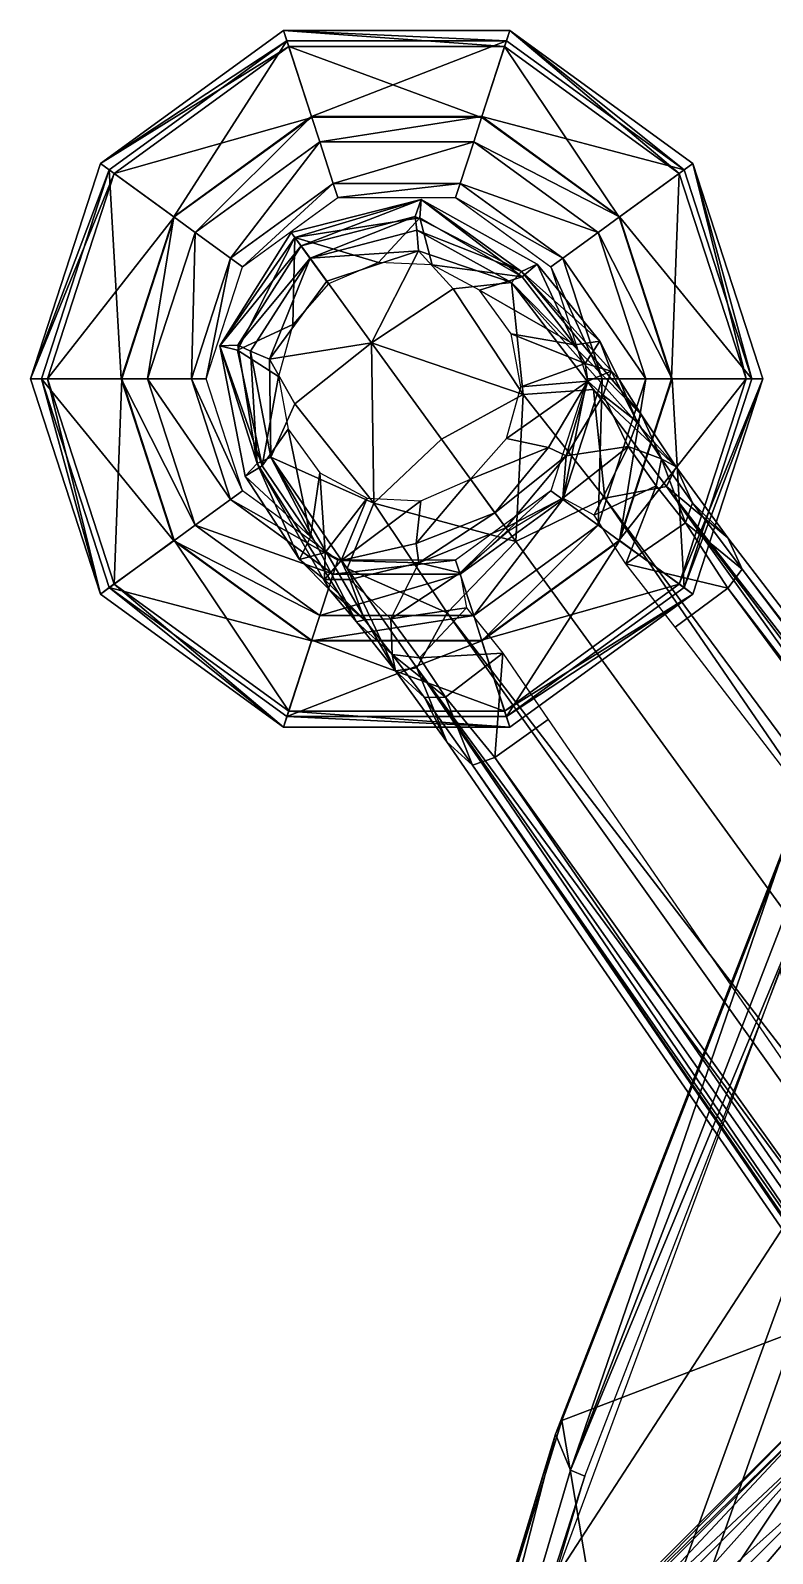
# Model space of a CAD drawing. Header units: inches. Extents: x -13.3 to 13.3, y -2.3 to 23.
# Drawn here: x -8.611 to -6.589, y 18.883 to 23.032 of the extents above; entities that cross this region are included whole.
import ezdxf

# ---------------------------------------------------------------- set-up
doc = ezdxf.new("R2010")
doc.units = ezdxf.units.IN
doc.header["$MEASUREMENT"] = 0
for name, color, linetype in [('AFUSE-3D-008', 8, 'Continuous'), ('AFUSE-3D-042', 42, 'Continuous'), ('AFUSE-3D-043', 43, 'Continuous'), ('AFUSE-3D-072', 72, 'Continuous'), ('AFUSE-3D-073', 73, 'Continuous'), ('AFUSE-3D-074', 74, 'Continuous')]:
    doc.layers.add(name, color=color, linetype=linetype)

msp = doc.modelspace()

# ---------------------------------------------------------------- meshes
at = {"layer": 'AFUSE-3D-008'}
mesh = msp.add_polyface(dxfattribs=at)
corners = [(-7.4534, 17.8628, 12.5), (-7.0627, 17.535, 12.5), (-5.9263, 18.6714, 12.5), (-6.2541, 19.0621, 12.5), (-7.0627, 17.535, 11.88), (-7.4534, 17.8628, 11.88), (-6.2541, 19.0621, 11.88), (-5.9263, 18.6714, 11.88), (-7.676, 18.0496, 12.0544), (-7.6908, 18.062, 12.19), (-6.4533, 19.2995, 12.19), (-6.4409, 19.2847, 12.0544), (-6.4409, 19.2847, 12.3256), (-7.676, 18.0496, 12.3256), (-5.8391, 18.5675, 12.4806), (-6.9588, 17.4478, 12.4806), (-5.7394, 18.4487, 12.0544), (-5.727, 18.4339, 12.19), (-6.8252, 17.3357, 12.19), (-5.0198, 20.3033, 12.19), (-5.0101, 20.2866, 12.3256), (-7.6315, 18.0122, 11.9575), (-6.4035, 19.2402, 11.9575), (-7.5573, 17.95, 11.8994), (-6.3413, 19.166, 11.8994), (-6.4035, 19.2402, 12.4225), (-7.6315, 18.0122, 12.4225), (-6.3413, 19.166, 12.4806), (-7.5573, 17.95, 12.4806), (-5.7768, 18.4933, 12.4225), (-5.7394, 18.4487, 12.3256), (-6.8846, 17.3855, 12.4225), (-6.84, 17.3481, 12.3256), (-5.7768, 18.4933, 11.9575), (-6.84, 17.3481, 12.0544), (-5.8391, 18.5675, 11.8994), (-6.8846, 17.3855, 11.9575), (-6.9588, 17.4478, 11.8994), (-5.0101, 20.2866, 12.0544), (-4.981, 20.2362, 11.9575), (-4.981, 20.2362, 12.4225)]
mesh.append_faces([[corners[k] for k in face] for face in [(0, 1, 2), (2, 3, 0), (4, 5, 6), (6, 7, 4), (8, 9, 10), (10, 11, 8), (12, 10, 9), (9, 13, 12), (14, 2, 1), (1, 15, 14), (16, 17, 18), (11, 10, 19), (10, 12, 20), (21, 8, 11), (11, 22, 21), (23, 21, 22), (22, 24, 23), (5, 23, 24), (24, 6, 5), (25, 12, 13), (13, 26, 25), (27, 25, 26), (26, 28, 27), (3, 27, 28), (28, 0, 3), (29, 14, 15), (30, 29, 31), (17, 30, 32), (33, 16, 34), (35, 33, 36), (7, 35, 37), (37, 4, 7), (22, 11, 38), (24, 22, 39), (12, 25, 40)]], dxfattribs={"vtx2": -1})
at = {"layer": 'AFUSE-3D-042'}
mesh = msp.add_polyface(dxfattribs=at)
corners = [(-6.6151, 22.0833, 0.102), (-6.8057, 22.6698, 0.102), (-7.3046, 23.0323, 0.102), (-7.9213, 23.0323, 0.102), (-8.4202, 22.6698, 0.102), (-8.6107, 22.0833, 0.102), (-8.4202, 21.4968, 0.102), (-7.9213, 21.1343, 0.102), (-7.3046, 21.1343, 0.102), (-6.8057, 21.4968, 0.102), (-6.6151, 22.0833, 0.1522), (-6.8057, 22.6698, 0.1522), (-7.3046, 23.0323, 0.1522), (-7.9213, 23.0323, 0.1522), (-8.4202, 22.6698, 0.1522), (-8.6107, 22.0833, 0.1522), (-8.4202, 21.4968, 0.1522), (-7.9213, 21.1343, 0.1522), (-7.3046, 21.1343, 0.1522), (-6.8057, 21.4968, 0.1522), (-6.8621, 22.0833, 0.289), (-7.0055, 22.5246, 0.289), (-7.3809, 22.7974, 0.289), (-7.8449, 22.7974, 0.289), (-8.2204, 22.5246, 0.289), (-8.3638, 22.0833, 0.289), (-8.2204, 21.6419, 0.289), (-7.8449, 21.3692, 0.289), (-7.3809, 21.3692, 0.289), (-7.0055, 21.6419, 0.289), (-6.6451, 22.0833, 0.2028), (-6.8299, 22.6521, 0.2028), (-7.3138, 23.0037, 0.2028), (-7.912, 23.0037, 0.2028), (-8.3959, 22.6521, 0.2028), (-8.5807, 22.0833, 0.2028), (-8.3959, 21.5144, 0.2028), (-7.912, 21.1628, 0.2028), (-7.3138, 21.1628, 0.2028), (-6.8299, 21.5144, 0.2028), (-6.9343, 22.0833, 0.3924), (-7.0639, 22.4822, 0.3924), (-7.4032, 22.7287, 0.3924), (-7.8226, 22.7287, 0.3924), (-8.1619, 22.4822, 0.3924), (-8.2915, 22.0833, 0.3924), (-8.1619, 21.6844, 0.3924), (-7.8226, 21.4379, 0.3924), (-7.4032, 21.4379, 0.3924), (-7.0639, 21.6844, 0.3924), (-7.0534, 22.0833, 2.6379), (-7.1603, 22.4122, 2.6379), (-7.44, 22.6154, 2.6379), (-7.7858, 22.6154, 2.6379), (-8.0656, 22.4122, 2.6379), (-8.1724, 22.0833, 2.6379), (-8.0656, 21.7544, 2.6379), (-7.7858, 21.5511, 2.6379), (-7.44, 21.5511, 2.6379), (-7.1603, 21.7544, 2.6379), (-7.0936, 22.0833, 2.6929), (-7.1928, 22.3885, 2.6929), (-7.4524, 22.5772, 2.6929), (-7.7734, 22.5772, 2.6929), (-8.0331, 22.3885, 2.6929), (-8.1322, 22.0833, 2.6929), (-8.0331, 21.778, 2.6929), (-7.7734, 21.5894, 2.6929), (-7.4524, 21.5894, 2.6929), (-7.1928, 21.778, 2.6929), (-6.6611, 22.0833, 0.0477), (-6.8429, 22.6427, 0.0477), (-7.3188, 22.9885, 0.0477), (-7.907, 22.9885, 0.0477), (-8.3829, 22.6427, 0.0477), (-8.5647, 22.0833, 0.0477), (-8.3829, 21.5238, 0.0477), (-7.907, 21.1781, 0.0477), (-7.3188, 21.1781, 0.0477), (-6.8429, 21.5238, 0.0477), (-6.864, 22.0833, 0), (-7.007, 22.5235, 0), (-7.3815, 22.7955, 0), (-7.8443, 22.7955, 0), (-8.2188, 22.5235, 0), (-8.3618, 22.0833, 0), (-8.2188, 21.6431, 0), (-7.8443, 21.371, 0), (-7.3815, 21.371, 0), (-7.007, 21.6431, 0)]
mesh.append_faces([[corners[k] for k in face] for face in [(0, 1, 11), (11, 10, 0), (1, 2, 12), (12, 11, 1), (2, 3, 13), (13, 12, 2), (3, 4, 14), (14, 13, 3), (4, 5, 15), (15, 14, 4), (5, 6, 16), (16, 15, 5), (6, 7, 17), (17, 16, 6), (7, 8, 18), (18, 17, 7), (8, 9, 19), (19, 18, 8), (9, 0, 10), (10, 19, 9), (11, 31, 30), (30, 10, 11), (12, 32, 31), (31, 11, 12), (13, 33, 32), (32, 12, 13), (14, 34, 33), (33, 13, 14), (15, 35, 34), (34, 14, 15), (16, 36, 35), (35, 15, 16), (17, 37, 36), (36, 16, 17), (18, 38, 37), (37, 17, 18), (19, 39, 38), (38, 18, 19), (10, 30, 39), (39, 19, 10), (21, 20, 30), (30, 31, 21), (22, 21, 31), (31, 32, 22), (23, 22, 32), (32, 33, 23), (24, 23, 33), (33, 34, 24), (25, 24, 34), (34, 35, 25), (26, 25, 35), (35, 36, 26), (27, 26, 36), (36, 37, 27), (28, 27, 37), (37, 38, 28), (29, 28, 38), (38, 39, 29), (20, 29, 39), (39, 30, 20), (20, 21, 41), (41, 40, 20), (21, 22, 42), (42, 41, 21), (22, 23, 43), (43, 42, 22), (23, 24, 44), (44, 43, 23), (24, 25, 45), (45, 44, 24), (25, 26, 46), (46, 45, 25), (26, 27, 47), (47, 46, 26), (27, 28, 48), (48, 47, 27), (28, 29, 49), (49, 48, 28), (29, 20, 40), (40, 49, 29), (40, 41, 51), (51, 50, 40), (41, 42, 52), (52, 51, 41), (42, 43, 53), (53, 52, 42), (43, 44, 54), (54, 53, 43), (44, 45, 55), (55, 54, 44), (45, 46, 56), (56, 55, 45), (46, 47, 57), (57, 56, 46), (47, 48, 58), (58, 57, 47), (48, 49, 59), (59, 58, 48), (49, 40, 50), (50, 59, 49), (50, 51, 61), (61, 60, 50), (51, 52, 62), (62, 61, 51), (52, 53, 63), (63, 62, 52), (53, 54, 64), (64, 63, 53), (54, 55, 65), (65, 64, 54), (55, 56, 66), (66, 65, 55), (56, 57, 67), (67, 66, 56), (57, 58, 68), (68, 67, 57), (58, 59, 69), (69, 68, 58), (59, 50, 60), (60, 69, 59), (1, 0, 70), (70, 71, 1), (2, 1, 71), (71, 72, 2), (3, 2, 72), (72, 73, 3), (4, 3, 73), (73, 74, 4), (5, 4, 74), (74, 75, 5), (6, 5, 75), (75, 76, 6), (7, 6, 76), (76, 77, 7), (8, 7, 77), (77, 78, 8), (9, 8, 78), (78, 79, 9), (0, 9, 79), (79, 70, 0), (71, 70, 80), (80, 81, 71), (72, 71, 81), (81, 82, 72), (73, 72, 82), (82, 83, 73), (74, 73, 83), (83, 84, 74), (75, 74, 84), (84, 85, 75), (76, 75, 85), (85, 86, 76), (77, 76, 86), (86, 87, 77), (78, 77, 87), (87, 88, 78), (79, 78, 88), (88, 89, 79), (70, 79, 89), (89, 80, 70)]], dxfattribs={"vtx2": -1})
at = {"layer": 'AFUSE-3D-043'}
mesh = msp.add_polyface(dxfattribs=at)
corners = [(-7.5462, 22.5721, 2.7214), (-7.5626, 22.5257, 3.2715), (-7.2729, 22.3758, 3.2537), (-7.5579, 22.4878, 3.7073), (-7.8735, 22.4453, 3.2514), (-7.8489, 22.4115, 3.7085), (-7.8034, 22.3488, 3.9171), (-7.5534, 22.4317, 3.8806), (-7.3003, 22.3459, 3.7156), (-7.9002, 22.482, 2.7293), (-7.2682, 22.0401, 4.1025), (-7.4594, 22.3285, 3.9663), (-7.6816, 22.1811, 4.061), (-7.4909, 21.9187, 4.1842), (-7.55, 22.5222, 2.6309), (-7.89, 22.4679, 2.6494), (-7.5165, 22.3939, 2.6335), (-7.6629, 22.4004, 2.6344), (-7.7986, 22.3422, 2.6347), (-8.0952, 22.1731, 2.7214), (-8.0254, 21.8178, 2.7371), (-7.993, 21.8526, 3.2537), (-8.0461, 22.1745, 3.2715), (-7.9561, 21.8694, 3.7156), (-8.0114, 22.1583, 3.7073), (-7.6752, 21.7444, 4.1025), (-7.8904, 22.0154, 3.9663), (-7.9595, 22.1366, 3.8806), (-8.0466, 22.1614, 2.6309), (-7.9794, 21.8463, 2.6301), (-7.9349, 22.0898, 2.6335), (-7.9087, 21.9456, 2.6321), (-7.8959, 22.2311, 2.6344)]
mesh.append_faces([[corners[k] for k in face] for face in [(0, 1, 2), (2, 1, 3), (1, 4, 5), (5, 3, 1), (5, 6, 7), (7, 3, 5), (8, 3, 7), (4, 1, 0), (0, 9, 4), (10, 11, 12), (12, 13, 10), (12, 11, 7), (7, 6, 12), (0, 14, 15), (15, 9, 0), (16, 17, 14), (15, 14, 17), (17, 18, 15), (19, 20, 21), (21, 22, 19), (21, 23, 24), (24, 22, 21), (22, 24, 5), (5, 4, 22), (25, 26, 23), (5, 24, 27), (27, 6, 5), (27, 24, 23), (23, 26, 27), (19, 28, 29), (29, 20, 19), (4, 9, 19), (19, 22, 4), (25, 13, 12), (12, 26, 25), (12, 6, 27), (27, 26, 12), (19, 9, 15), (15, 28, 19), (29, 30, 31), (28, 32, 30), (30, 29, 28), (15, 18, 32), (32, 28, 15)]], dxfattribs={"vtx2": -1})
mesh = msp.add_polyface(dxfattribs=at)
corners = [(-6.8519, 21.843, 3.319), (-7.0766, 22.0542, 3.8734), (-6.8774, 21.7899, 3.9817), (-7.2729, 22.3758, 3.2537), (-7.3003, 22.3459, 3.7156), (-6.9463, 21.9848, 3.1586), (-7.0064, 22.0817, 2.9894), (-7.0595, 22.1855, 2.7059), (-7.2298, 22.3959, 2.7371), (-7.5462, 22.5721, 2.7214), (-7.5579, 22.4878, 3.7073), (-7.2682, 22.0401, 4.1025), (-7.4594, 22.3285, 3.9663), (-7.0455, 21.758, 4.219), (-7.4909, 21.9187, 4.1842), (-7.2885, 21.6401, 4.2971), (-7.5534, 22.4317, 3.8806), (-6.9823, 21.8986, 2.8542), (-6.9577, 21.9661, 2.8911), (-6.8915, 21.8655, 3.0051), (-6.9059, 21.7917, 2.9595), (-7.0504, 22.0384, 2.6708), (-7.0289, 22.1036, 2.6886), (-7.1279, 22.1758, 2.6294), (-7.2711, 22.3609, 2.6301), (-7.55, 22.5222, 2.6309), (-7.0924, 22.0765, 2.6299), (-7.0994, 22.1249, 2.6296), (-7.1515, 21.8729, 2.6758), (-7.199, 21.8964, 2.6296), (-7.3874, 22.3244, 2.6321), (-7.5165, 22.3939, 2.6335), (-7.2751, 22.0616, 2.6292), (-7.3013, 22.2058, 2.6306), (-7.3141, 21.9203, 2.6283), (-7.4114, 21.8093, 2.628)]
mesh.append_faces([[corners[k] for k in face] for face in [(0, 1, 2), (3, 4, 5), (5, 6, 3), (7, 8, 3), (3, 6, 7), (4, 1, 0), (0, 5, 4), (3, 8, 9), (10, 4, 3), (11, 1, 4), (4, 12, 11), (1, 11, 13), (13, 2, 1), (11, 14, 15), (16, 12, 4), (17, 18, 19), (19, 20, 17), (21, 22, 18), (18, 17, 21), (5, 19, 18), (18, 6, 5), (22, 7, 6), (6, 18, 22), (19, 5, 0), (8, 7, 23), (23, 24, 8), (9, 8, 24), (24, 25, 9), (22, 21, 26), (26, 27, 22), (7, 22, 27), (27, 23, 7), (28, 29, 26), (26, 21, 28), (28, 21, 17), (24, 23, 30), (30, 31, 24), (25, 24, 31), (27, 26, 32), (32, 33, 27), (23, 27, 33), (33, 30, 23), (26, 29, 34), (34, 32, 26), (35, 34, 29)]], dxfattribs={"vtx2": -1})
mesh = msp.add_polyface(dxfattribs=at)
corners = [(-6.8774, 21.7899, 3.9817), (-6.711, 21.6498, 3.4404), (-6.8519, 21.843, 3.319), (-7.2885, 21.6401, 4.2971), (-7.0455, 21.758, 4.219), (-7.2682, 22.0401, 4.1025), (-6.8261, 21.691, 3.0404), (-6.8072, 21.7452, 3.095), (-6.6721, 21.5642, 3.1934), (-6.7107, 21.5124, 3.1377), (-6.8915, 21.8655, 3.0051), (-6.9059, 21.7917, 2.9595), (-6.9823, 21.8986, 2.8542), (-7.1603, 21.7576, 2.8513), (-7.1515, 21.8729, 2.6758), (-7.3155, 21.6773, 2.6864), (-7.3454, 21.7184, 2.6304), (-7.199, 21.8964, 2.6296), (-7.0746, 21.7121, 2.9438), (-6.9882, 21.5792, 3.0498), (-7.3086, 21.6677, 2.7849), (-7.4114, 21.8093, 2.628), (-7.993, 21.8526, 3.2537), (-7.7956, 21.5082, 2.9894), (-7.7221, 21.4211, 3.1586), (-7.9561, 21.8694, 3.7156), (-7.878, 21.5909, 2.7059), (-8.0254, 21.8178, 2.7371), (-7.7478, 21.5665, 3.8734), (-7.6752, 21.7444, 4.1025), (-7.4757, 21.4454, 4.219), (-7.4909, 21.9187, 4.1842), (-7.9794, 21.8463, 2.6301), (-7.8476, 21.6529, 2.6294), (-7.808, 21.61, 2.6296), (-7.7642, 21.5885, 2.6299), (-7.5599, 21.6342, 2.6296), (-7.5523, 21.5818, 2.6758), (-7.4399, 21.5545, 2.8513), (-7.9087, 21.9456, 2.6321), (-7.8226, 21.8271, 2.6306), (-7.6935, 21.7576, 2.6292), (-7.5471, 21.751, 2.6283)]
mesh.append_faces([[corners[k] for k in face] for face in [(0, 1, 2), (3, 4, 5), (6, 7, 8), (8, 9, 6), (10, 7, 6), (6, 11, 10), (7, 2, 1), (1, 8, 7), (2, 7, 10), (12, 13, 14), (14, 15, 16), (16, 17, 14), (12, 11, 18), (18, 13, 12), (11, 6, 19), (19, 18, 11), (19, 6, 9), (15, 14, 13), (13, 20, 15), (17, 16, 21), (22, 23, 24), (24, 25, 22), (26, 23, 22), (22, 27, 26), (25, 28, 29), (30, 29, 28), (29, 30, 3), (3, 31, 29), (27, 32, 33), (33, 26, 27), (26, 33, 34), (35, 36, 37), (37, 36, 16), (16, 15, 37), (15, 20, 38), (38, 37, 15), (39, 33, 32), (34, 40, 41), (41, 35, 34), (33, 39, 40), (40, 34, 33), (35, 41, 42), (42, 36, 35), (36, 42, 21), (21, 16, 36)]], dxfattribs={"vtx2": -1})
mesh = msp.add_polyface(dxfattribs=at)
corners = [(-0.8415, 13.9906, 5.7844), (-6.711, 21.6498, 3.4404), (-6.8774, 21.7899, 3.9817), (-7.0455, 21.758, 4.219), (-1.189, 13.8514, 7.661), (-7.2885, 21.6401, 4.2971), (-1.5004, 13.6735, 7.7574), (-0.8929, 13.916, 5.3582), (-6.7107, 21.5124, 3.1377), (-6.6721, 21.5642, 3.1934), (-6.8545, 21.4061, 3.1431), (-6.9882, 21.5792, 3.0498), (-1.0303, 13.8133, 5.3662), (-7.558, 21.2954, 3.9817), (-7.4762, 21.0938, 3.4404), (-2.0057, 13.1448, 5.7844), (-7.6163, 21.2876, 3.319), (-7.7478, 21.5665, 3.8734), (-7.9561, 21.8694, 3.7156), (-7.7221, 21.4211, 3.1586), (-7.4757, 21.4454, 4.219), (-1.7658, 13.4323, 7.661), (-7.4798, 21.216, 3.0404), (-7.3455, 21.0511, 3.1377), (-7.4068, 21.0304, 3.1934), (-7.5372, 21.2149, 3.095), (-7.6255, 21.3322, 3.0051), (-7.5509, 21.323, 2.9595), (-7.629, 21.4288, 2.8542), (-7.7007, 21.4262, 2.8911), (-7.7409, 21.5368, 2.6708), (-7.8095, 21.5365, 2.6886), (-7.7956, 21.5082, 2.9894), (-7.878, 21.5909, 2.7059), (-7.808, 21.61, 2.6296), (-7.7642, 21.5885, 2.6299), (-7.5523, 21.5818, 2.6758), (-7.4399, 21.5545, 2.8513), (-7.4231, 21.459, 2.9438), (-7.3233, 21.3357, 3.0498), (-7.2001, 21.155, 3.1431), (-1.7787, 13.2696, 5.3662)]
mesh.append_faces([[corners[k] for k in face] for face in [(0, 1, 2), (2, 3, 4), (3, 5, 6), (7, 8, 9), (9, 1, 0), (8, 10, 11), (12, 10, 8), (13, 14, 15), (16, 14, 13), (13, 17, 16), (18, 19, 16), (16, 17, 18), (17, 13, 20), (21, 20, 13), (6, 5, 20), (22, 23, 24), (24, 25, 22), (26, 27, 22), (22, 25, 26), (28, 27, 26), (26, 29, 28), (30, 28, 29), (29, 31, 30), (19, 32, 29), (29, 26, 19), (31, 29, 32), (32, 33, 31), (25, 24, 14), (14, 16, 25), (16, 19, 26), (26, 25, 16), (31, 34, 35), (35, 30, 31), (34, 31, 33), (36, 30, 35), (36, 37, 28), (28, 30, 36), (28, 37, 38), (38, 27, 28), (27, 38, 39), (39, 22, 27), (39, 40, 23), (23, 22, 39), (23, 40, 41)]], dxfattribs={"vtx2": -1})
mesh = msp.add_polyface(dxfattribs=at)
corners = [(-6.8774, 21.7899, 3.9817), (-0.9371, 13.8948, 7.3127), (-0.8415, 13.9906, 5.7844), (-1.189, 13.8514, 7.661), (-1.5004, 13.6735, 7.7574), (-7.0455, 21.758, 4.219), (-0.6202, 13.7537, 5.8629), (-0.6843, 13.618, 7.4757), (-0.2896, 13.5695, 5.9183), (-0.3415, 13.4339, 7.5837), (-0.9024, 13.4573, 7.8767), (-0.4506, 13.116, 8.0727), (-1.1907, 13.2473, 7.9428), (0.0003, 13.5177, 5.9339), (0.0003, 13.3717, 7.6198), (-6.6721, 21.5642, 3.1934), (-0.8512, 13.9599, 5.411), (-0.8929, 13.916, 5.3582), (-0.6578, 13.6643, 5.4314), (-0.6276, 13.7174, 5.4779), (-0.3307, 13.4709, 5.4861), (-0.3083, 13.5439, 5.5361), (0.0003, 13.4845, 5.5339), (0.0003, 13.4063, 5.502), (-6.7107, 21.5124, 3.1377), (-1.0303, 13.8133, 5.3662), (-0.781, 13.5155, 5.4526), (-0.4577, 13.2356, 5.5156), (0.0003, 13.1152, 5.5266), (-2.0057, 13.1448, 5.7844), (-1.8849, 13.2062, 7.3127), (-7.558, 21.2954, 3.9817), (-1.7658, 13.4323, 7.661), (-7.4757, 21.4454, 4.219), (-1.4796, 13.0379, 7.8767), (-7.4068, 21.0304, 3.1934), (-7.3455, 21.0511, 3.1377), (-1.9188, 13.1706, 5.3582), (-1.9734, 13.1446, 5.411), (-7.4762, 21.0938, 3.4404), (-1.7787, 13.2696, 5.3662)]
mesh.append_faces([[corners[k] for k in face] for face in [(0, 1, 2), (3, 1, 0), (4, 3, 5), (6, 2, 1), (1, 7, 6), (8, 6, 7), (7, 9, 8), (10, 7, 1), (1, 3, 10), (7, 10, 11), (11, 9, 7), (10, 3, 4), (4, 12, 10), (13, 8, 9), (9, 14, 13), (15, 16, 17), (2, 16, 15), (18, 17, 16), (16, 19, 18), (20, 18, 19), (19, 21, 20), (22, 23, 20), (20, 21, 22), (8, 13, 22), (22, 21, 8), (6, 8, 21), (21, 19, 6), (2, 6, 19), (19, 16, 2), (24, 17, 25), (26, 25, 17), (17, 18, 26), (27, 26, 18), (18, 20, 27), (20, 23, 28), (29, 30, 31), (31, 30, 32), (33, 32, 4), (34, 12, 4), (4, 32, 34), (35, 36, 37), (37, 38, 35), (35, 38, 29), (29, 39, 35), (40, 37, 36)]], dxfattribs={"vtx2": -1})
at = {"layer": 'AFUSE-3D-072'}
mesh = msp.add_polyface(dxfattribs=at)
corners = [(-5.1622, 16.8406, 29.4692), (-4.7803, 17.2419, 30.1385), (-5.3751, 17.0635, 30.1963), (-5.6251, 16.7131, 29.5626), (-5.8269, 17.1362, 30.1343), (-4.6877, 17.3354, 31.0212), (-4.6232, 17.313, 31.9192), (-5.4284, 17.0703, 31.8437), (-5.3801, 17.1331, 31.0171), (-5.5272, 16.9971, 37.0657), (-5.5389, 17.6194, 40.1743), (-6.8985, 17.2478, 40.3225), (-5.4814, 18.5024, 43.124), (-6.5809, 18.2529, 43.2174), (-5.1287, 20.0171, 47.5381), (-6.0158, 19.8538, 47.7224), (-4.8249, 20.6125, 49.1305), (-5.4077, 20.6643, 49.6927), (-5.7223, 20.3647, 49.0509), (-5.051, 20.3862, 48.6124), (-4.4038, 20.832, 49.5052), (-4.9202, 20.9287, 50.1161), (-5.6773, 20.8425, 49.8327), (-5.1459, 21.1492, 50.2967), (-6.0959, 20.5339, 49.1383), (-7.0029, 18.3752, 43.2235), (-6.4149, 19.9941, 47.7442), (-7.3125, 17.3489, 40.2865), (-7.5221, 16.4312, 37.227), (-5.8887, 17.0903, 31.8583), (-5.7832, 17.2622, 30.854), (-5.1264, 20.1853, 48.0556), (-5.3534, 21.5879, 50.1422), (-4.2693, 21.4292, 50.5944), (-5.9029, 21.3138, 49.6771), (-6.2748, 20.9978, 49.0072), (-7.1821, 18.8139, 42.997), (-6.5688, 20.4733, 47.5868), (-7.4858, 17.7829, 40.0965), (-7.6252, 16.8236, 36.6879), (-6.1145, 17.6371, 31.6835), (-6.928, 16.5576, 34.3669), (-6.9613, 17.098, 34.2362), (-5.9969, 17.6836, 30.5838), (-6.3774, 17.1697, 29.4476), (-6.085, 16.842, 29.5987), (-6.1115, 17.5027, 29.9573), (-5.9716, 20.0164, 48.1814), (-6.3518, 20.1753, 48.2367), (-6.4711, 20.7082, 48.2601)]
mesh.append_faces([[corners[k] for k in face] for face in [(0, 1, 2), (3, 2, 4), (5, 6, 7), (7, 8, 5), (9, 10, 11), (10, 12, 13), (13, 11, 10), (12, 14, 15), (15, 13, 12), (16, 17, 18), (18, 19, 16), (20, 21, 17), (22, 17, 21), (21, 23, 22), (17, 22, 24), (24, 18, 17), (25, 13, 15), (15, 26, 25), (27, 11, 13), (13, 25, 27), (11, 27, 28), (7, 29, 30), (30, 8, 7), (19, 31, 14), (32, 23, 33), (34, 22, 23), (23, 32, 34), (22, 34, 35), (35, 24, 22), (36, 25, 26), (26, 37, 36), (38, 27, 25), (25, 36, 38), (27, 38, 39), (40, 29, 41), (41, 42, 40), (40, 43, 30), (30, 29, 40), (44, 45, 4), (4, 46, 44), (19, 18, 47), (47, 31, 19), (18, 24, 48), (48, 47, 18), (24, 35, 49), (49, 48, 24), (31, 47, 15), (15, 14, 31), (47, 48, 26), (26, 15, 47), (48, 49, 37), (37, 26, 48), (5, 8, 2), (2, 1, 5), (8, 30, 4), (4, 2, 8), (4, 30, 43), (43, 46, 4)]], dxfattribs={"vtx2": -1})
at = {"layer": 'AFUSE-3D-073'}
mesh = msp.add_polyface(dxfattribs=at)
corners = [(-6.0354, 17.9011, 31.5811), (-6.0822, 17.8432, 30.5732), (-6.2058, 17.7934, 31.6839), (-6.11, 17.854, 31.6993), (-6.48, 17.5816, 32.6735), (-7.6965, 17.5145, 38.8637), (-6.9846, 18.1909, 39.9445), (-7.0676, 17.852, 38.7341), (-5.7842, 18.8679, 40.217), (-5.8973, 18.474, 38.8988), (-6.5276, 19.4878, 43.6542), (-7.1634, 19.245, 43.7127), (-6.527, 20.875, 48.2144), (-5.9749, 21.0151, 48.0099), (-6.3282, 21.1658, 48.9629), (-5.7167, 21.2883, 48.6442), (-6.1526, 17.5245, 29.9631), (-6.0382, 17.7078, 30.5811), (-6.0934, 17.8027, 30.5741), (-6.1558, 17.6594, 31.6797), (-6.2149, 17.7522, 31.6798), (-7.1397, 19.1097, 43.7529), (-6.5083, 20.7413, 48.2622), (-6.5445, 20.8409, 48.2326), (-7.1802, 19.2076, 43.7233), (-6.3104, 21.0328, 49.0131), (-6.345, 21.1332, 48.9844), (-5.9318, 21.3541, 49.6922), (-5.9646, 21.4556, 49.6654), (-7.6469, 17.3894, 38.9146), (-7.7019, 17.4816, 38.8908), (-6.2105, 17.6507, 29.9283), (-6.2167, 17.6118, 29.9441), (-6.5392, 17.5299, 32.6377), (-5.9536, 21.4836, 49.6357), (-6.1145, 17.65, 31.6835), (-6.4711, 20.7211, 48.26), (-7.1007, 19.0937, 43.7583), (-6.2748, 21.0107, 49.0072), (-5.9029, 21.3267, 49.6771), (-7.6116, 17.3718, 38.9004), (-6.0962, 17.8509, 31.7005), (-6.0299, 17.893, 31.5913), (-6.4678, 17.5779, 32.6796), (-7.0635, 17.8407, 38.7265), (-7.4548, 17.5951, 38.6272), (-7.4668, 17.6009, 38.6322), (-5.8942, 18.4622, 38.8916)]
mesh.append_faces([[corners[k] for k in face] for face in [(0, 1, 2), (2, 3, 0), (4, 3, 2), (5, 6, 7), (7, 6, 8), (8, 9, 7), (10, 11, 12), (12, 13, 10), (12, 14, 15), (15, 13, 12), (11, 10, 6), (6, 5, 11), (8, 6, 10), (16, 17, 18), (17, 19, 20), (20, 18, 17), (21, 22, 23), (23, 24, 21), (22, 25, 26), (26, 23, 22), (25, 27, 28), (28, 26, 25), (29, 21, 24), (24, 30, 29), (31, 32, 18), (18, 1, 31), (1, 18, 20), (20, 2, 1), (2, 20, 33), (11, 24, 23), (23, 12, 11), (12, 23, 26), (26, 14, 12), (14, 26, 28), (28, 34, 14), (5, 30, 24), (24, 11, 5), (35, 19, 17), (36, 22, 21), (21, 37, 36), (38, 25, 22), (22, 36, 38), (25, 38, 39), (37, 21, 29), (29, 40, 37), (3, 41, 42), (4, 43, 41), (41, 3, 4), (7, 44, 45), (45, 46, 7), (9, 47, 44), (44, 7, 9)]], dxfattribs={"vtx2": -1})
at = {"layer": 'AFUSE-3D-074'}
mesh = msp.add_polyface(dxfattribs=at)
corners = [(-3.5495, 18.9118, 36.994), (-5.6048, 18.1474, 36.8103), (-5.7556, 18.2519, 37.7569), (-5.4295, 18.0944, 35.6721), (-4.5977, 18.5327, 32.5722), (-5.6744, 18.0742, 32.4862), (-4.0123, 19.2119, 30.2566), (-4.8249, 18.9033, 30.0687), (-5.244, 18.746, 29.9018), (-6.3371, 17.7958, 32.3797), (-4.7204, 19.0402, 29.6324), (-5.0636, 18.9072, 29.5147), (-4.8579, 19.0934, 28.9866), (-6.3029, 17.6747, 32.3964), (-5.2195, 18.6201, 29.8915), (-2.27, 19.6276, 29.8364), (-4.1926, 19.3406, 27.0592), (-4.6062, 19.1684, 28.315), (-4.6204, 19.2218, 28.3392), (-6.3405, 17.7272, 32.3868), (-5.2523, 18.6757, 29.8929), (-3.6477, 19.0558, 37.9814), (-5.8094, 18.3487, 38.301), (-5.8932, 18.4345, 38.8835), (-3.8078, 19.2341, 39.0921), (-3.7325, 19.1503, 38.5093), (-5.8949, 18.3822, 38.9102), (-3.8093, 19.1818, 39.1188), (-7.0703, 17.812, 38.7234), (-4.8658, 18.9363, 28.9824), (-5.0703, 18.7535, 29.5079), (-5.0917, 18.8214, 29.5078), (-4.8875, 19.0057, 28.9827), (-4.5916, 19.2892, 28.3602), (-4.1805, 19.4061, 27.047), (-5.8932, 18.3037, 38.92), (-3.8078, 19.1032, 39.1285)]
mesh.append_faces([[corners[k] for k in face] for face in [(0, 1, 2), (3, 1, 0), (3, 4, 5), (4, 6, 7), (7, 5, 4), (8, 9, 5), (5, 7, 8), (10, 11, 8), (8, 7, 10), (12, 11, 10), (13, 14, 15), (16, 17, 18), (19, 20, 14), (21, 2, 22), (23, 24, 25), (25, 22, 23), (23, 26, 27), (27, 24, 23), (26, 23, 28), (29, 30, 31), (31, 32, 29), (31, 20, 8), (8, 11, 31), (18, 32, 12), (12, 33, 18), (34, 18, 33), (9, 8, 20), (26, 35, 36), (36, 27, 26), (11, 12, 32), (32, 31, 11), (30, 14, 20), (20, 31, 30), (17, 29, 32), (32, 18, 17)]], dxfattribs={"vtx2": -1})

doc.saveas('drawing.dxf')
